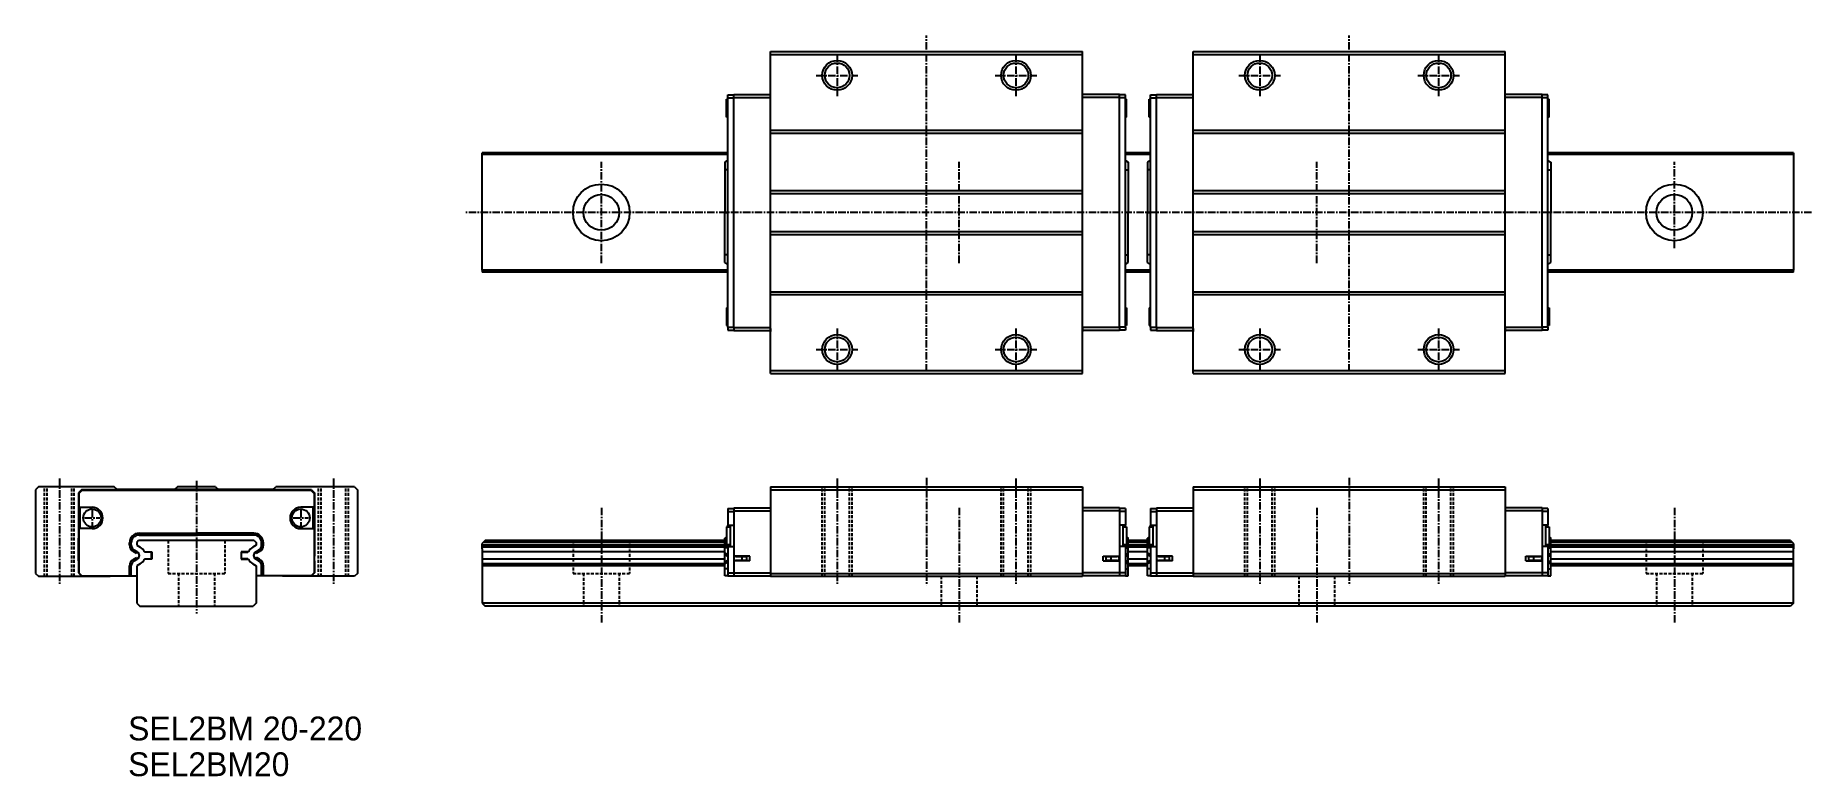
# Model space of a CAD drawing. Extents: x -31 to 267, y -11 to 113.
import ezdxf

# ---------------------------------------------------------------- set-up
doc = ezdxf.new("R2010")
doc.units = 0
doc.linetypes.add('CENTER', pattern=[2, 1.25, -0.25, 0.25, -0.25])
doc.linetypes.add('DASHED', pattern=[0.75, 0.5, -0.25])
doc.layers.get('0').update_dxf_attribs({"linetype": 'CONTINUOUS'})
doc.layers.add('CENTER', color=1, linetype='CENTER')

msp = doc.modelspace()

# ---------------------------------------------------------------- linework, layer by layer
at = {"color": 7, "linetype": 'CONTINUOUS'}
for p, q in [((92.05, 110.62), (144.35, 110.62)), ((92.05, 56.62), (92.05, 110.62)), ((144.35, 56.62), (144.35, 110.62)), ((162.95, 110.62), (215.25, 110.62)), ((162.95, 56.62), (162.95, 110.62)), ((215.25, 56.62), (215.25, 110.62)), ((92.05, 110.12), (144.35, 110.12)), ((162.95, 110.12), (215.25, 110.12)), ((84.65, 99.62), (84.65, 102.62)), ((84.65, 102.62), (84.85, 102.62)), ((84.85, 102.87), (84.85, 103.37)), ((84.85, 103.37), (85.85, 103.37)), ((84.85, 64.37), (84.85, 102.87)), ((84.85, 102.87), (85.85, 102.87)), ((85.85, 103.42), (92.05, 103.42)), ((85.85, 102.92), (85.85, 103.42)), ((85.85, 64.32), (85.85, 102.92)), ((85.85, 102.92), (92.05, 102.92)), ((92.05, 103.12), (92.05, 103.62)), ((144.35, 103.12), (144.35, 103.62)), ((150.55, 103.42), (144.35, 103.42)), ((150.55, 102.92), (144.35, 102.92)), ((150.55, 102.92), (150.55, 103.42)), ((151.55, 103.37), (150.55, 103.37)), ((150.55, 64.32), (150.55, 102.92)), ((151.55, 102.87), (150.55, 102.87)), ((151.55, 102.87), (151.55, 103.37)), ((151.55, 64.37), (151.55, 102.87)), ((151.55, 102.62), (151.75, 102.62)), ((151.75, 99.62), (151.75, 102.62)), ((155.55, 99.62), (155.55, 102.62)), ((155.55, 102.62), (155.75, 102.62)), ((155.75, 102.87), (155.75, 103.37)), ((155.75, 103.37), (156.75, 103.37)), ((155.75, 64.37), (155.75, 102.87)), ((155.75, 102.87), (156.75, 102.87)), ((156.75, 103.42), (162.95, 103.42)), ((156.75, 102.92), (156.75, 103.42)), ((156.75, 64.32), (156.75, 102.92)), ((156.75, 102.92), (162.95, 102.92)), ((162.95, 103.12), (162.95, 103.62)), ((215.25, 103.12), (215.25, 103.62)), ((221.45, 103.42), (215.25, 103.42)), ((221.45, 102.92), (215.25, 102.92)), ((221.45, 102.92), (221.45, 103.42)), ((222.45, 103.37), (221.45, 103.37)), ((221.45, 64.32), (221.45, 102.92)), ((222.45, 102.87), (221.45, 102.87)), ((222.45, 102.87), (222.45, 103.37)), ((222.45, 64.37), (222.45, 102.87)), ((222.45, 102.62), (222.65, 102.62)), ((222.65, 99.62), (222.65, 102.62)), ((84.85, 99.62), (84.65, 99.62)), ((151.75, 99.62), (151.55, 99.62)), ((155.75, 99.62), (155.55, 99.62)), ((222.65, 99.62), (222.45, 99.62)), ((92.05, 97.42), (144.35, 97.42)), ((92.05, 96.92), (144.35, 96.92)), ((162.95, 97.42), (215.25, 97.42)), ((162.95, 96.92), (215.25, 96.92)), ((84.85, 93.62), (43.65, 93.62)), ((43.65, 93.32), (43.65, 93.62)), ((84.85, 93.32), (43.65, 93.32)), ((43.65, 73.92), (43.65, 93.32)), ((155.75, 93.62), (151.55, 93.62)), ((155.75, 93.32), (151.55, 93.32)), ((263.65, 93.62), (222.45, 93.62)), ((263.65, 93.32), (222.45, 93.32)), ((263.65, 93.62), (263.65, 93.32)), ((263.65, 93.32), (263.65, 73.92)), ((84.85, 92.35), (84.35, 92.05)), ((84.35, 92.05), (84.35, 90.75)), ((84.35, 90.75), (84.35, 83.62)), ((84.85, 90.75), (84.35, 90.75)), ((151.55, 92.35), (152.05, 92.05)), ((151.55, 90.75), (152.05, 90.75)), ((152.05, 92.05), (152.05, 90.75)), ((152.05, 90.75), (152.05, 83.62)), ((155.75, 92.35), (155.25, 92.05)), ((155.25, 92.05), (155.25, 90.75)), ((155.25, 90.75), (155.25, 83.62)), ((155.75, 90.75), (155.25, 90.75)), ((222.45, 92.35), (222.95, 92.05)), ((222.45, 90.75), (222.95, 90.75)), ((222.95, 92.05), (222.95, 90.75)), ((222.95, 90.75), (222.95, 83.62)), ((92.05, 87.32), (144.35, 87.32)), ((92.05, 86.82), (144.35, 86.82)), ((162.95, 87.32), (215.25, 87.32)), ((162.95, 86.82), (215.25, 86.82)), ((84.35, 76.49), (84.35, 83.62)), ((84.35, 83.62), (84.85, 83.62)), ((152.05, 83.62), (151.55, 83.62)), ((152.05, 76.49), (152.05, 83.62)), ((155.25, 76.49), (155.25, 83.62)), ((155.25, 83.62), (155.75, 83.62)), ((222.95, 83.62), (222.45, 83.62)), ((222.95, 76.49), (222.95, 83.62)), ((92.05, 80.42), (144.35, 80.42)), ((92.05, 79.92), (144.35, 79.92)), ((162.95, 80.42), (215.25, 80.42)), ((162.95, 79.92), (215.25, 79.92)), ((84.85, 76.49), (84.35, 76.49)), ((84.35, 75.19), (84.35, 76.49)), ((84.85, 74.89), (84.35, 75.19)), ((151.55, 76.49), (152.05, 76.49)), ((151.55, 74.89), (152.05, 75.19)), ((152.05, 75.19), (152.05, 76.49)), ((155.75, 76.49), (155.25, 76.49)), ((155.25, 75.19), (155.25, 76.49)), ((155.75, 74.89), (155.25, 75.19)), ((222.45, 76.49), (222.95, 76.49)), ((222.45, 74.89), (222.95, 75.19)), ((222.95, 75.19), (222.95, 76.49)), ((84.85, 73.92), (43.65, 73.92)), ((43.65, 73.92), (43.65, 73.62)), ((84.85, 73.62), (43.65, 73.62)), ((155.75, 73.92), (151.55, 73.92)), ((155.75, 73.62), (151.55, 73.62)), ((263.65, 73.92), (222.45, 73.92)), ((263.65, 73.62), (222.45, 73.62)), ((263.65, 73.62), (263.65, 73.92)), ((92.05, 70.32), (144.35, 70.32)), ((92.05, 69.82), (144.35, 69.82)), ((162.95, 70.32), (215.25, 70.32)), ((162.95, 69.82), (215.25, 69.82)), ((84.65, 67.62), (84.65, 64.62)), ((84.65, 67.62), (84.85, 67.62)), ((151.55, 67.62), (151.75, 67.62)), ((151.75, 67.62), (151.75, 64.62)), ((155.55, 67.62), (155.55, 64.62)), ((155.55, 67.62), (155.75, 67.62)), ((222.45, 67.62), (222.65, 67.62)), ((222.65, 67.62), (222.65, 64.62)), ((84.85, 64.62), (84.65, 64.62)), ((84.85, 64.37), (84.85, 63.87)), ((84.85, 64.37), (85.85, 64.37)), ((84.85, 63.87), (85.85, 63.87)), ((85.85, 64.32), (92.05, 64.32)), ((85.85, 64.32), (85.85, 63.82)), ((85.85, 63.82), (92.05, 63.82)), ((92.05, 64.12), (92.05, 63.62)), ((150.55, 64.32), (144.35, 64.32)), ((144.35, 64.12), (144.35, 63.62)), ((150.55, 63.82), (144.35, 63.82)), ((151.55, 64.37), (150.55, 64.37)), ((150.55, 64.32), (150.55, 63.82)), ((151.55, 63.87), (150.55, 63.87)), ((151.75, 64.62), (151.55, 64.62)), ((151.55, 64.37), (151.55, 63.87)), ((155.75, 64.62), (155.55, 64.62)), ((155.75, 64.37), (155.75, 63.87)), ((155.75, 64.37), (156.75, 64.37)), ((155.75, 63.87), (156.75, 63.87)), ((156.75, 64.32), (162.95, 64.32)), ((156.75, 64.32), (156.75, 63.82)), ((156.75, 63.82), (162.95, 63.82)), ((162.95, 64.12), (162.95, 63.62)), ((221.45, 64.32), (215.25, 64.32)), ((215.25, 64.12), (215.25, 63.62)), ((221.45, 63.82), (215.25, 63.82)), ((222.45, 64.37), (221.45, 64.37)), ((221.45, 64.32), (221.45, 63.82)), ((222.45, 63.87), (221.45, 63.87)), ((222.65, 64.62), (222.45, 64.62)), ((222.45, 64.37), (222.45, 63.87)), ((92.05, 57.12), (144.35, 57.12)), ((92.05, 56.62), (144.35, 56.62)), ((162.95, 57.12), (215.25, 57.12)), ((162.95, 56.62), (215.25, 56.62)), ((-30.77, 37.56), (-31.27, 37.06)), ((-31.27, 37.06), (-31.27, 23.06)), ((-18.07, 37.56), (-30.77, 37.56)), ((-23.57, 37.06), (-24.07, 36.56)), ((-24.07, 36.56), (-24.07, 28.96)), ((-23.52, 36.96), (-24.02, 36.46)), ((-24.02, 36.46), (-24.02, 34.16)), ((15.03, 37.06), (-23.57, 37.06)), ((14.98, 36.96), (-23.52, 36.96)), ((-17.57, 37.11), (-18.07, 37.56)), ((8.53, 37.11), (-17.57, 37.11)), ((-7.47, 37.56), (-7.97, 37.11)), ((-1.07, 37.56), (-7.47, 37.56)), ((-1.07, 37.56), (-0.57, 37.11)), ((8.53, 37.11), (9.03, 37.56)), ((22.23, 37.56), (9.03, 37.56)), ((14.98, 36.96), (15.48, 36.46)), ((15.03, 37.06), (15.53, 36.56)), ((15.48, 36.46), (15.48, 34.16)), ((15.53, 36.56), (15.53, 25.96)), ((22.23, 37.56), (22.73, 37.06)), ((22.73, 37.06), (22.73, 23.06)), ((92.05, 37.56), (144.35, 37.56)), ((92.05, 37.56), (92.05, 34.06)), ((92.05, 37.06), (144.35, 37.06)), ((144.35, 37.56), (144.35, 34.06)), ((162.95, 37.56), (215.25, 37.56)), ((162.95, 37.56), (162.95, 34.06)), ((162.95, 37.06), (215.25, 37.06)), ((215.25, 37.56), (215.25, 34.06)), ((-24.02, 34.16), (-21.77, 34.16)), ((-23.82, 34.16), (-23.82, 30.56)), ((15.48, 34.16), (13.23, 34.16)), ((15.28, 34.16), (15.28, 30.56)), ((84.85, 33.96), (84.85, 33.46)), ((84.85, 33.96), (85.85, 33.96)), ((84.85, 33.46), (84.85, 31.16)), ((84.85, 33.46), (85.85, 33.46)), ((85.85, 34.06), (92.05, 34.06)), ((85.85, 34.06), (85.85, 33.56)), ((85.85, 33.56), (85.85, 25.96)), ((85.85, 33.56), (92.05, 33.56)), ((92.05, 34.06), (92.05, 23.06)), ((144.35, 34.06), (144.35, 23.06)), ((150.55, 34.06), (144.35, 34.06)), ((150.55, 33.56), (144.35, 33.56)), ((150.55, 34.06), (150.55, 33.56)), ((151.55, 33.96), (150.55, 33.96)), ((150.55, 33.56), (150.55, 25.96)), ((151.55, 33.46), (150.55, 33.46)), ((151.55, 33.96), (151.55, 33.46)), ((151.55, 33.46), (151.55, 31.16)), ((155.75, 33.96), (155.75, 33.46)), ((155.75, 33.96), (156.75, 33.96)), ((155.75, 33.46), (155.75, 31.16)), ((155.75, 33.46), (156.75, 33.46)), ((156.75, 34.06), (162.95, 34.06)), ((156.75, 34.06), (156.75, 33.56)), ((156.75, 33.56), (156.75, 25.96)), ((156.75, 33.56), (162.95, 33.56)), ((162.95, 34.06), (162.95, 23.06)), ((215.25, 34.06), (215.25, 23.06)), ((221.45, 34.06), (215.25, 34.06)), ((221.45, 33.56), (215.25, 33.56)), ((221.45, 34.06), (221.45, 33.56)), ((222.45, 33.96), (221.45, 33.96)), ((221.45, 33.56), (221.45, 25.96)), ((222.45, 33.46), (221.45, 33.46)), ((222.45, 33.96), (222.45, 33.46)), ((222.45, 33.46), (222.45, 31.16)), ((-24.02, 30.56), (-24.02, 23.16)), ((-21.77, 30.56), (-24.02, 30.56)), ((13.23, 30.56), (15.48, 30.56)), ((15.48, 30.56), (15.48, 23.16)), ((84.65, 30.86), (85.25, 30.86)), ((84.65, 30.86), (84.65, 27.86)), ((84.85, 30.86), (84.85, 31.16)), ((84.85, 31.16), (85.85, 31.16)), ((85.25, 31.16), (85.25, 27.56)), ((151.55, 31.16), (150.55, 31.16)), ((151.15, 31.16), (151.15, 27.56)), ((151.15, 30.86), (151.75, 30.86)), ((151.55, 30.86), (151.55, 31.16)), ((151.75, 30.86), (151.75, 27.86)), ((155.55, 30.86), (156.15, 30.86)), ((155.55, 30.86), (155.55, 27.86)), ((155.75, 30.86), (155.75, 31.16)), ((155.75, 31.16), (156.75, 31.16)), ((156.15, 31.16), (156.15, 27.56)), ((222.45, 31.16), (221.45, 31.16)), ((222.05, 31.16), (222.05, 27.56)), ((222.05, 30.86), (222.65, 30.86)), ((222.45, 30.86), (222.45, 31.16)), ((222.65, 30.86), (222.65, 27.86)), ((-24.07, 28.96), (-24.02, 28.96)), ((-24.07, 25.16), (-24.07, 28.96)), ((-15.5, 27.82), (-15.5, 28.19)), ((-15.5, 28.19), (-15.2, 28.19)), ((-15.5, 27.82), (-15.2, 27.82)), ((-15.2, 27.82), (-15.2, 28.19)), ((-14.85, 26.7), (-14.7, 26.96)), ((-14.19, 26.67), (-14.7, 26.96)), ((-13.97, 28.56), (-14.27, 28.26)), ((-14.27, 28.26), (-14.27, 27.78)), ((-14.27, 27.78), (-13.71, 27.46)), ((5.43, 28.56), (-13.97, 28.56)), ((-13.9, 29.79), (-4.27, 29.79)), ((-13.9, 29.79), (-13.9, 29.49)), ((-13.9, 29.49), (-4.27, 29.49)), ((5.36, 29.79), (-4.27, 29.79)), ((-4.27, 29.49), (-4.27, 29.79)), ((5.36, 29.49), (-4.27, 29.49)), ((5.73, 27.78), (5.17, 27.46)), ((5.36, 29.79), (5.36, 29.49)), ((5.43, 28.56), (5.73, 28.26)), ((5.66, 26.67), (6.16, 26.96)), ((5.73, 28.26), (5.73, 27.78)), ((6.31, 26.7), (6.16, 26.96)), ((6.96, 28.19), (6.66, 28.19)), ((6.66, 27.82), (6.66, 28.19)), ((6.96, 27.82), (6.66, 27.82)), ((6.96, 27.82), (6.96, 28.19)), ((44.15, 28.56), (43.65, 28.06)), ((43.65, 27.16), (43.65, 28.06)), ((84.35, 27.78), (43.65, 27.78)), ((84.35, 27.46), (43.65, 27.46)), ((43.65, 27.16), (43.65, 26.84)), ((43.65, 26.84), (43.65, 18.06)), ((84.35, 28.26), (43.85, 28.26)), ((84.35, 28.56), (44.15, 28.56)), ((84.65, 29.17), (84.35, 28.99)), ((84.35, 27.69), (84.35, 28.99)), ((84.35, 27.32), (84.35, 27.69)), ((84.85, 27.69), (84.35, 27.69)), ((84.35, 26.46), (84.35, 27.32)), ((84.85, 27.32), (84.35, 27.32)), ((85.25, 27.86), (84.65, 27.86)), ((84.85, 27.56), (84.85, 27.86)), ((84.85, 27.56), (84.85, 23.16)), ((84.85, 27.56), (85.85, 27.56)), ((151.55, 27.56), (150.55, 27.56)), ((151.75, 27.86), (151.15, 27.86)), ((151.55, 27.56), (151.55, 27.86)), ((151.55, 27.69), (152.05, 27.69)), ((151.55, 27.56), (151.55, 23.16)), ((151.55, 27.32), (152.05, 27.32)), ((151.75, 29.17), (152.05, 28.99)), ((152.05, 27.69), (152.05, 28.99)), ((155.25, 28.56), (152.05, 28.56)), ((155.25, 28.26), (152.05, 28.26)), ((155.25, 27.78), (152.05, 27.78)), ((152.05, 27.32), (152.05, 27.69)), ((155.25, 27.46), (152.05, 27.46)), ((152.05, 26.46), (152.05, 27.32)), ((155.55, 29.17), (155.25, 28.99)), ((155.25, 27.69), (155.25, 28.99)), ((155.25, 27.32), (155.25, 27.69)), ((155.75, 27.69), (155.25, 27.69)), ((155.25, 26.46), (155.25, 27.32)), ((155.75, 27.32), (155.25, 27.32)), ((156.15, 27.86), (155.55, 27.86)), ((155.75, 27.56), (155.75, 27.86)), ((155.75, 27.56), (155.75, 23.16)), ((155.75, 27.56), (156.75, 27.56)), ((222.45, 27.56), (221.45, 27.56)), ((222.65, 27.86), (222.05, 27.86)), ((222.45, 27.56), (222.45, 27.86)), ((222.45, 27.69), (222.95, 27.69)), ((222.45, 27.56), (222.45, 23.16)), ((222.45, 27.32), (222.95, 27.32)), ((222.65, 29.17), (222.95, 28.99)), ((222.95, 27.69), (222.95, 28.99)), ((263.15, 28.56), (222.95, 28.56)), ((263.45, 28.26), (222.95, 28.26)), ((263.65, 27.78), (222.95, 27.78)), ((222.95, 27.32), (222.95, 27.69)), ((263.65, 27.46), (222.95, 27.46)), ((222.95, 26.46), (222.95, 27.32)), ((263.15, 28.56), (263.65, 28.06)), ((263.65, 26.84), (263.65, 28.06)), ((263.65, 27.96), (263.65, 27.16)), ((263.65, 27.46), (263.65, 27.78)), ((263.65, 18.06), (263.65, 26.84)), ((-24.07, 25.16), (-24.07, 23.16)), ((-24.07, 25.16), (-24.02, 25.16)), ((-15.5, 24.3), (-15.2, 24.3)), ((-15.5, 22.66), (-15.5, 24.3)), ((-15.2, 22.66), (-15.2, 24.3)), ((-14.34, 26.41), (-14.85, 26.7)), ((-14.85, 25.42), (-14.34, 25.71)), ((-14.85, 25.42), (-14.7, 25.16)), ((-14.7, 25.16), (-14.19, 25.45)), ((-14.34, 26.41), (-14.19, 26.67)), ((-14.34, 25.71), (-14.19, 25.45)), ((-13.71, 24.66), (-14.27, 24.34)), ((-14.27, 24.34), (-14.27, 18.06)), ((-12.98, 26.66), (-11.77, 26.66)), ((-11.77, 25.46), (-12.98, 25.46)), ((-12.89, 26.61), (-12.91, 26.66)), ((-12.91, 25.46), (-12.89, 25.51)), ((-11.82, 26.61), (-12.89, 26.61)), ((-12.89, 25.51), (-11.82, 25.51)), ((-11.82, 25.51), (-11.82, 26.61)), ((-11.77, 26.66), (-11.77, 25.46)), ((3.23, 26.66), (3.23, 25.46)), ((4.45, 26.66), (3.23, 26.66)), ((3.23, 25.46), (4.45, 25.46)), ((3.28, 26.61), (4.35, 26.61)), ((3.28, 25.51), (3.28, 26.61)), ((4.35, 25.51), (3.28, 25.51)), ((4.35, 26.61), (4.38, 26.66)), ((4.38, 25.46), (4.35, 25.51)), ((5.17, 24.66), (5.73, 24.34)), ((5.81, 26.41), (5.66, 26.67)), ((5.81, 25.71), (5.66, 25.45)), ((6.16, 25.16), (5.66, 25.45)), ((5.73, 24.34), (5.73, 18.06)), ((5.81, 26.41), (6.31, 26.7)), ((6.31, 25.42), (5.81, 25.71)), ((6.31, 25.42), (6.16, 25.16)), ((6.96, 24.3), (6.66, 24.3)), ((6.66, 22.66), (6.66, 24.3)), ((6.96, 22.66), (6.96, 24.3)), ((15.53, 25.96), (15.48, 25.96)), ((15.53, 25.16), (15.48, 25.16)), ((15.53, 25.16), (15.53, 25.96)), ((15.53, 25.16), (15.53, 23.16)), ((84.35, 26.66), (43.65, 26.66)), ((84.35, 25.46), (43.65, 25.46)), ((84.35, 24.66), (43.65, 24.66)), ((84.35, 24.34), (43.65, 24.34)), ((84.35, 26.17), (84.35, 26.46)), ((84.85, 26.2), (84.35, 26.46)), ((84.35, 24.95), (84.35, 26.17)), ((84.85, 25.91), (84.35, 26.17)), ((84.85, 25.21), (84.35, 24.95)), ((84.35, 24.66), (84.35, 24.95)), ((84.85, 24.92), (84.35, 24.66)), ((84.35, 23.8), (84.35, 24.66)), ((88.55, 25.96), (85.85, 25.96)), ((85.85, 25.96), (85.85, 25.16)), ((88.55, 25.16), (85.85, 25.16)), ((85.85, 25.16), (85.85, 23.16)), ((86.2, 25.91), (87.25, 25.91)), ((87.25, 25.21), (86.2, 25.21)), ((86.65, 25.91), (86.65, 25.96)), ((86.65, 25.16), (86.65, 25.21)), ((87.11, 25.91), (87.11, 25.96)), ((87.11, 25.16), (87.11, 25.21)), ((87.25, 25.91), (88.05, 25.91)), ((87.25, 25.56), (87.25, 25.91)), ((87.25, 25.21), (87.25, 25.56)), ((88.05, 25.21), (87.25, 25.21)), ((88.05, 25.56), (88.05, 25.91)), ((88.05, 25.21), (88.05, 25.56)), ((88.55, 25.16), (88.55, 25.96)), ((147.85, 25.96), (150.55, 25.96)), ((147.85, 25.16), (147.85, 25.96)), ((147.85, 25.16), (150.55, 25.16)), ((148.35, 25.91), (149.15, 25.91)), ((148.35, 25.91), (149.15, 25.91)), ((148.35, 25.56), (148.35, 25.91)), ((148.35, 25.56), (148.35, 25.91)), ((148.35, 25.21), (148.35, 25.56)), ((148.35, 25.21), (148.35, 25.56)), ((149.15, 25.21), (148.35, 25.21)), ((149.15, 25.21), (148.35, 25.21)), ((149.15, 25.91), (150.2, 25.91)), ((149.15, 25.91), (150.2, 25.91)), ((149.15, 25.56), (149.15, 25.91)), ((149.15, 25.56), (149.15, 25.91)), ((149.15, 25.21), (149.15, 25.56)), ((149.15, 25.21), (149.15, 25.56)), ((150.2, 25.21), (149.15, 25.21)), ((150.2, 25.21), (149.15, 25.21)), ((149.29, 25.91), (149.29, 25.96)), ((149.29, 25.16), (149.29, 25.21)), ((149.75, 25.91), (149.75, 25.96)), ((149.75, 25.16), (149.75, 25.21)), ((150.55, 25.96), (150.55, 25.16)), ((150.55, 25.16), (150.55, 23.16)), ((151.55, 26.2), (152.05, 26.46)), ((151.55, 25.91), (152.05, 26.17)), ((151.55, 25.21), (152.05, 24.95)), ((151.55, 24.92), (152.05, 24.66)), ((155.25, 26.66), (152.05, 26.66)), ((152.05, 26.17), (152.05, 26.46)), ((152.05, 24.95), (152.05, 26.17)), ((155.25, 25.46), (152.05, 25.46)), ((152.05, 24.66), (152.05, 24.95)), ((155.25, 24.66), (152.05, 24.66)), ((152.05, 23.8), (152.05, 24.66)), ((155.25, 24.34), (152.05, 24.34)), ((155.25, 26.17), (155.25, 26.46)), ((155.75, 26.2), (155.25, 26.46)), ((155.25, 24.95), (155.25, 26.17)), ((155.75, 25.91), (155.25, 26.17)), ((155.75, 25.21), (155.25, 24.95)), ((155.25, 24.66), (155.25, 24.95)), ((155.75, 24.92), (155.25, 24.66)), ((155.25, 23.8), (155.25, 24.66)), ((159.45, 25.96), (156.75, 25.96)), ((156.75, 25.96), (156.75, 25.16)), ((159.45, 25.16), (156.75, 25.16)), ((156.75, 25.16), (156.75, 23.16)), ((157.1, 25.91), (158.15, 25.91)), ((158.15, 25.21), (157.1, 25.21)), ((157.55, 25.91), (157.55, 25.96)), ((157.55, 25.16), (157.55, 25.21)), ((158.01, 25.91), (158.01, 25.96)), ((158.01, 25.16), (158.01, 25.21)), ((158.15, 25.91), (158.95, 25.91)), ((158.15, 25.56), (158.15, 25.91)), ((158.15, 25.21), (158.15, 25.56)), ((158.95, 25.21), (158.15, 25.21)), ((158.95, 25.56), (158.95, 25.91)), ((158.95, 25.21), (158.95, 25.56)), ((159.45, 25.16), (159.45, 25.96)), ((218.75, 25.96), (221.45, 25.96)), ((218.75, 25.16), (218.75, 25.96)), ((218.75, 25.16), (221.45, 25.16)), ((219.25, 25.91), (220.05, 25.91)), ((219.25, 25.91), (220.05, 25.91)), ((219.25, 25.56), (219.25, 25.91)), ((219.25, 25.56), (219.25, 25.91)), ((219.25, 25.21), (219.25, 25.56)), ((219.25, 25.21), (219.25, 25.56)), ((220.05, 25.21), (219.25, 25.21)), ((220.05, 25.21), (219.25, 25.21)), ((220.05, 25.91), (221.1, 25.91)), ((220.05, 25.91), (221.1, 25.91)), ((220.05, 25.56), (220.05, 25.91)), ((220.05, 25.56), (220.05, 25.91)), ((220.05, 25.21), (220.05, 25.56)), ((220.05, 25.21), (220.05, 25.56)), ((221.1, 25.21), (220.05, 25.21)), ((221.1, 25.21), (220.05, 25.21)), ((220.19, 25.91), (220.19, 25.96)), ((220.19, 25.16), (220.19, 25.21)), ((220.65, 25.91), (220.65, 25.96)), ((220.65, 25.16), (220.65, 25.21)), ((221.45, 25.96), (221.45, 25.16)), ((221.45, 25.16), (221.45, 23.16)), ((222.45, 26.2), (222.95, 26.46)), ((222.45, 25.91), (222.95, 26.17)), ((222.45, 25.21), (222.95, 24.95)), ((222.45, 24.92), (222.95, 24.66)), ((263.65, 26.66), (222.95, 26.66)), ((222.95, 26.17), (222.95, 26.46)), ((222.95, 24.95), (222.95, 26.17)), ((263.65, 25.46), (222.95, 25.46)), ((222.95, 24.66), (222.95, 24.95)), ((263.65, 24.66), (222.95, 24.66)), ((222.95, 23.8), (222.95, 24.66)), ((263.65, 24.34), (222.95, 24.34)), ((-31.27, 23.06), (-30.77, 22.56)), ((-30.77, 22.56), (-18.74, 22.56)), ((-24.07, 23.16), (-23.57, 22.66)), ((-24.02, 23.16), (-23.52, 22.66)), ((-23.57, 22.66), (-23.52, 22.66)), ((-23.52, 22.66), (-15.5, 22.66)), ((-18.74, 22.56), (-18.52, 22.66)), ((-15.5, 22.66), (-15.2, 22.66)), ((-15.2, 22.66), (-14.27, 22.66)), ((6.66, 22.66), (5.73, 22.66)), ((6.96, 22.66), (6.66, 22.66)), ((14.98, 22.66), (6.96, 22.66)), ((10.21, 22.56), (9.99, 22.66)), ((22.23, 22.56), (10.21, 22.56)), ((15.48, 23.16), (14.98, 22.66)), ((15.03, 22.66), (14.98, 22.66)), ((15.53, 23.16), (15.03, 22.66)), ((22.73, 23.06), (22.23, 22.56)), ((84.35, 22.66), (84.35, 23.8)), ((84.85, 23.8), (84.35, 23.8)), ((84.85, 22.66), (84.35, 22.66)), ((84.85, 23.16), (84.85, 22.66)), ((84.85, 23.16), (85.85, 23.16)), ((84.85, 22.66), (85.85, 22.66)), ((85.85, 23.16), (85.85, 22.66)), ((85.85, 23.16), (92.05, 23.16)), ((85.85, 22.66), (92.05, 22.66)), ((92.05, 23.06), (144.35, 23.06)), ((92.05, 23.06), (92.05, 22.56)), ((92.05, 22.56), (144.35, 22.56)), ((150.55, 23.16), (144.35, 23.16)), ((144.35, 23.06), (144.35, 22.56)), ((150.55, 22.66), (144.35, 22.66)), ((150.55, 23.16), (150.55, 22.66)), ((151.55, 23.16), (150.55, 23.16)), ((151.55, 22.66), (150.55, 22.66)), ((151.55, 23.8), (152.05, 23.8)), ((151.55, 23.16), (151.55, 22.66)), ((151.55, 22.66), (152.05, 22.66)), ((152.05, 22.66), (152.05, 23.8)), ((155.25, 22.66), (155.25, 23.8)), ((155.75, 23.8), (155.25, 23.8)), ((155.75, 22.66), (155.25, 22.66)), ((155.75, 23.16), (155.75, 22.66)), ((155.75, 23.16), (156.75, 23.16)), ((155.75, 22.66), (156.75, 22.66)), ((156.75, 23.16), (156.75, 22.66)), ((156.75, 23.16), (162.95, 23.16)), ((156.75, 22.66), (162.95, 22.66)), ((162.95, 23.06), (215.25, 23.06)), ((162.95, 23.06), (162.95, 22.56)), ((162.95, 22.56), (215.25, 22.56)), ((221.45, 23.16), (215.25, 23.16)), ((215.25, 23.06), (215.25, 22.56)), ((221.45, 22.66), (215.25, 22.66)), ((221.45, 23.16), (221.45, 22.66)), ((222.45, 23.16), (221.45, 23.16)), ((222.45, 22.66), (221.45, 22.66)), ((222.45, 23.8), (222.95, 23.8)), ((222.45, 23.16), (222.45, 22.66)), ((222.45, 22.66), (222.95, 22.66)), ((222.95, 22.66), (222.95, 23.8)), ((-14.27, 18.06), (-13.77, 17.56)), ((5.73, 18.06), (5.23, 17.56)), ((263.65, 18.06), (43.65, 18.06)), ((43.65, 18.06), (44.15, 17.56)), ((263.65, 18.06), (263.15, 17.56)), ((-13.77, 17.56), (5.23, 17.56)), ((263.15, 17.56), (44.15, 17.56))]:
    msp.add_line(p, q, dxfattribs=at)
at = {"color": 3, "linetype": 'DASHED'}
for p, q in [((-29.77, 22.56), (-29.77, 37.56)), ((-29.33, 22.56), (-29.33, 37.56)), ((-25.2, 22.56), (-25.2, 37.56)), ((-24.77, 22.56), (-24.77, 37.56)), ((16.23, 22.56), (16.23, 37.56)), ((16.67, 22.56), (16.67, 37.56)), ((20.8, 22.56), (20.8, 37.56)), ((21.23, 22.56), (21.23, 37.56)), ((100.7, 22.56), (100.7, 37.56)), ((101.13, 22.56), (101.13, 37.56)), ((105.27, 22.56), (105.27, 37.56)), ((105.7, 22.56), (105.7, 37.56)), ((130.7, 22.56), (130.7, 37.56)), ((131.13, 22.56), (131.13, 37.56)), ((135.27, 22.56), (135.27, 37.56)), ((135.7, 22.56), (135.7, 37.56)), ((171.6, 22.56), (171.6, 37.56)), ((172.03, 22.56), (172.03, 37.56)), ((176.17, 22.56), (176.17, 37.56)), ((176.6, 22.56), (176.6, 37.56)), ((201.6, 22.56), (201.6, 37.56)), ((202.03, 22.56), (202.03, 37.56)), ((206.17, 22.56), (206.17, 37.56)), ((206.6, 22.56), (206.6, 37.56)), ((-9.02, 28.56), (-9.02, 23.06)), ((0.48, 28.56), (0.48, 23.06)), ((58.9, 28.56), (58.9, 23.06)), ((68.4, 28.56), (68.4, 23.06)), ((238.9, 28.56), (238.9, 23.06)), ((248.4, 28.56), (248.4, 23.06)), ((-9.02, 23.06), (0.48, 23.06)), ((-7.27, 23.06), (-7.27, 17.56)), ((-1.27, 23.06), (-1.27, 17.56)), ((58.9, 23.06), (68.4, 23.06)), ((60.65, 23.06), (60.65, 17.56)), ((66.65, 23.06), (66.65, 17.56)), ((120.65, 22.56), (120.65, 17.56)), ((126.65, 22.56), (126.65, 17.56)), ((180.65, 22.56), (180.65, 17.56)), ((186.65, 22.56), (186.65, 17.56)), ((238.9, 23.06), (248.4, 23.06)), ((240.65, 23.06), (240.65, 17.56)), ((246.65, 23.06), (246.65, 17.56))]:
    msp.add_line(p, q, dxfattribs=at)
at = {"color": 3, "linetype": 'CONTINUOUS'}
for centre in [(103.2, 106.62), (133.2, 106.62), (174.1, 106.62), (204.1, 106.62), (103.2, 60.62), (133.2, 60.62), (174.1, 60.62), (204.1, 60.62)]:
    msp.add_circle(centre, 2.5, dxfattribs=at)
at = {"color": 7, "linetype": 'CONTINUOUS'}
for centre, radius in [((103.2, 106.62), 2.07), ((133.2, 106.62), 2.07), ((174.1, 106.62), 2.07), ((204.1, 106.62), 2.07), ((63.65, 83.62), 4.75), ((63.65, 83.62), 3), ((243.65, 83.62), 4.75), ((243.65, 83.62), 3), ((103.2, 60.62), 2.07), ((133.2, 60.62), 2.07), ((174.1, 60.62), 2.07), ((204.1, 60.62), 2.07), ((-21.77, 32.36), 1.5), ((13.23, 32.36), 1.5)]:
    msp.add_circle(centre, radius, dxfattribs=at)
for centre, radius, start, end in [((-21.77, 32.36), 1.8, 270, 90), ((13.23, 32.36), 1.8, 90, 270), ((-13.9, 28.19), 1.6, 90.0008, 179.9992), ((-14.2, 27.82), 1.3, 180, 240), ((-13.9, 28.19), 1.3, 90, 180), ((-14.2, 27.82), 1, 180, 240), ((-14.58, 25.95), 1.75, 24.1151, 60), ((6.05, 25.95), 1.75, 120, 155.8849), ((5.36, 28.19), 1.6, 0.0008, 89.9992), ((5.36, 28.19), 1.3, 0, 90), ((5.66, 27.82), 1, 300, 0), ((5.66, 27.82), 1.3, 300, 0), ((-14.2, 24.3), 1.3, 120, 180), ((-14.2, 24.3), 1, 120, 180), ((-14.54, 26.06), 0.7, 300, 60), ((-14.58, 26.18), 1.75, 300, 335.8849), ((6.05, 26.18), 1.75, 204.1151, 240), ((6.01, 26.06), 0.7, 120, 240), ((5.66, 24.3), 1, 0, 60), ((5.66, 24.3), 1.3, 0, 60), ((86.2, 25.56), 0.35, 90, 180), ((86.2, 25.56), 0.35, 180, 270), ((150.2, 25.56), 0.35, 0, 90), ((150.2, 25.56), 0.35, 0, 90), ((150.2, 25.56), 0.35, 270, 0), ((150.2, 25.56), 0.35, 270, 0), ((157.1, 25.56), 0.35, 90, 180), ((157.1, 25.56), 0.35, 180, 270), ((221.1, 25.56), 0.35, 0, 90), ((221.1, 25.56), 0.35, 0, 90), ((221.1, 25.56), 0.35, 270, 0), ((221.1, 25.56), 0.35, 270, 0)]:
    msp.add_arc(centre, radius, start, end, dxfattribs=at)
at = {"layer": 'CENTER', "color": 1, "linetype": 'CENTER'}
for p, q in [((118.2, 56.93), (118.2, 113.3)), ((189.1, 56.93), (189.1, 113.3)), ((189.1, 56.93), (189.1, 113.3)), ((103.2, 110.12), (103.2, 103.12)), ((133.2, 110.12), (133.2, 103.12)), ((174.1, 110.12), (174.1, 103.12)), ((204.1, 110.12), (204.1, 103.12)), ((99.7, 106.62), (106.7, 106.62)), ((129.7, 106.62), (136.7, 106.62)), ((170.6, 106.62), (177.6, 106.62)), ((200.6, 106.62), (207.6, 106.62)), ((63.65, 75.12), (63.65, 92.12)), ((123.65, 75.12), (123.65, 92.12)), ((183.65, 75.12), (183.65, 92.12)), ((243.65, 77.62), (243.65, 92.12)), ((266.65, 83.62), (40.65, 83.62)), ((103.2, 64.12), (103.2, 57.12)), ((133.2, 64.12), (133.2, 57.12)), ((174.1, 64.12), (174.1, 57.12)), ((204.1, 64.12), (204.1, 57.12)), ((99.7, 60.62), (106.7, 60.62)), ((129.7, 60.62), (136.7, 60.62)), ((170.6, 60.62), (177.6, 60.62)), ((200.6, 60.62), (207.6, 60.62)), ((-27.27, 39), (-27.27, 21.31)), ((18.73, 39), (18.73, 21.31)), ((103.2, 39), (103.2, 21.31)), ((118.2, 39.06), (118.2, 21.06)), ((133.2, 39), (133.2, 21.31)), ((174.1, 39), (174.1, 21.31)), ((189.1, 39.06), (189.1, 21.06)), ((204.1, 39), (204.1, 21.31)), ((-4.27, 38.56), (-4.27, 16.3)), ((-21.77, 33.66), (-21.77, 31.06)), ((13.23, 33.66), (13.23, 31.06)), ((63.65, 34.06), (63.65, 14.56)), ((123.65, 34.06), (123.65, 14.56)), ((183.65, 34.06), (183.65, 14.56)), ((243.65, 34.06), (243.65, 14.56)), ((-23.07, 32.36), (-20.47, 32.36)), ((11.93, 32.36), (14.53, 32.36))]:
    msp.add_line(p, q, dxfattribs=at)

# ---------------------------------------------------------------- texts
at = {"color": 7, "linetype": 'CONTINUOUS'}
for s, p in [('SEL2BM 20-220', (-15.73, -4.97)), ('SEL2BM20', (-15.73, -10.97))]:
    msp.add_text(s, height=4, dxfattribs=at).set_placement(p)

doc.saveas('drawing.dxf')
